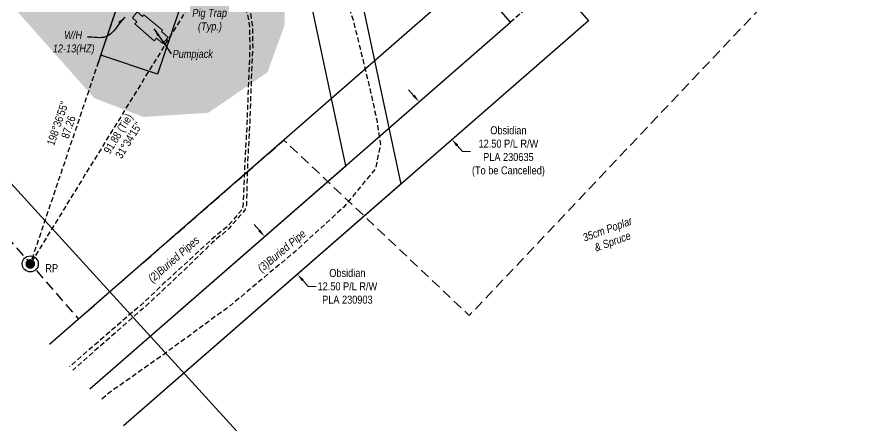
# Model space of a CAD drawing. Extents: x 623995 to 631000, y 5840139 to 5844688.
# Drawn here: x 626661 to 627731, y 5840367 to 5840883 of the extents above; entities that cross this region are included whole.
import ezdxf
from ezdxf.enums import TextEntityAlignment as Align

# ---------------------------------------------------------------- set-up
doc = ezdxf.new("R2010")
doc.units = 0
doc.header["$LTSCALE"] = 5
doc.header["$PDSIZE"] = 0.5
for name, pattern in [('foc-ACCESSROAD', [3.75, 2.5, -1.25]), ('foc-TIELINE', [1.875, 1.25, -0.625]), ('foc-TRAV', [1.875, 1.25, -0.625]), ('UG_PIPE', [1.875, 1.25, -0.625])]:
    doc.linetypes.add(name, pattern=pattern)
doc.layers.get('Defpoints').update_dxf_attribs({"color": 9})
for name, color, linetype in [('35', 37, 'Continuous'), ('AS-PIPE-UG', 44, 'UG_PIPE'), ('AS-PIPE-UG-T', 44, 'Continuous'), ('AS-ROADS', 254, 'Continuous'), ('C-RW', 13, 'Continuous'), ('C-WS', 13, 'foc-ACCESSROAD'), ('C-WS-S', 13, 'Continuous'), ('F-RW', 190, 'Continuous'), ('L-BD', 7, 'Continuous'), ('L-MON', 1, 'Continuous'), ('L-TIE', 7, 'foc-TIELINE'), ('L-TRAV', 7, 'foc-TRAV')]:
    doc.layers.add(name, color=color, linetype=linetype)
for name, color, linetype, lineweight in [('AS-GENERAL', 48, 'Continuous', 18), ('C-RW-T', 13, 'Continuous', 9), ('T-TEXT', 48, 'Continuous', 18)]:
    doc.layers.add(name, color=color, linetype=linetype, lineweight=lineweight)
doc.styles.add('80', font='ARIALN.TTF', dxfattribs={"height": 10})
doc.styles.add('80CG', font='ARIALN.TTF', dxfattribs={"height": 10})
doc.styles.add('80L', font='ARIALN.TTF', dxfattribs={"height": 10})
doc.dimstyles.new('Compass 5 000', dxfattribs={"dimscale": 5, "dimtxt": 9, "dimasz": 2, "dimexe": 0.2, "dimexo": 0.0625, "dimgap": 0.5, "dimtad": 0, "dimtih": 1, "dimtoh": 1, "dimzin": 0, "dimdsep": 46, "dimtxsty": '80CG', "dimcen": 0.1, "dimse1": 1, "dimse2": 1, "dimclrd": 256, "dimclrt": 256, "dimaunit": 1, "dimadec": 4, "dimazin": 0, "dimtfac": 0.06, "dimtofl": 0, "dimtmove": 0, "dimatfit": 1, "dimfxl": 0.2, "dimtolj": 1, "dimtzin": 0, "dimlwd": -1, "dimarcsym": 0})

# ---------------------------------------------------------------- blocks, each defined once
blk = doc.blocks.new('*D771')
at = {"layer": 'C-RW-T', "transparency": 16777216}
for p, q in [((627156.6, 5840785.2), (627150, 5840792.7)), ((627210.8, 5840723), (627217.4, 5840715.5)), ((627217.4, 5840715.5), (627227.4, 5840715.5))]:
    blk.add_line(p, q, dxfattribs=at)
for points in [[(627157.9, 5840786.3), (627155.4, 5840784.1), (627163.2, 5840777.6)], [(627212.1, 5840724.1), (627209.5, 5840721.9), (627204.2, 5840730.5)]]:
    blk.add_solid(points, dxfattribs=at)
at = {"layer": 'Defpoints', "color": 0, "transparency": 16777216}
for p in [(627204.2, 5840730.5), (626996.3, 5840632.2), (627037.4, 5840585.1)]:
    blk.add_point(p, dxfattribs=at)
at = {"layer": 'C-RW-T', "transparency": 16777216, "insert": (627274.7, 5840715.5), "char_height": 10, "attachment_point": 5, "style": '80CG'}
blk.add_mtext('\\A1;Obsidian\\P12.50 P/L R/W\\PPLA 230635\\P(To be Cancelled)', dxfattribs=at)
blk = doc.blocks.new('*U778')
at = {"layer": '35', "color": 3}
blk.add_circle((0, 0), 10, dxfattribs=at)
at = {"layer": '35', "color": 3, "style": '80'}
blk.add_attdef('RP_001', (18.8, -10.3), '', height=10, dxfattribs=at)
blk = doc.blocks.new('fdia')
at = {"color": 255, "const_width": 1}
blk.add_lwpolyline([(-0.5, 0, 1), (0.5, 0, 1)], format="xyb", close=True, dxfattribs=at)
blk = doc.blocks.new('Fdiaa')
blk.add_blockref('fdia', (0, 0))
blk = doc.blocks.new('fdib')
at = {"color": 1, "const_width": 1.6}
blk.add_lwpolyline([(-0.4, 0, 1), (0.4, 0, 1)], format="xyb", close=True, dxfattribs=at)
at = {"color": 1}
blk.add_circle((0, 0), 0.8, dxfattribs=at)
blk = doc.blocks.new('Fdibb')
blk.add_blockref('fdib', (0, 0))
blk = doc.blocks.new('fdicc')
for name in ['Fdibb', 'Fdiaa']:
    blk.add_blockref(name, (0, 0))
blk = doc.blocks.new('FDI')
blk.add_blockref('fdicc', (0, 0))
blk = doc.blocks.new('*D783')
at = {"layer": 'C-RW-T', "transparency": 16777216}
for p, q in [((626963.8, 5840616.9), (626957.2, 5840624.5)), ((627018, 5840554.8), (627024.6, 5840547.2)), ((627024.6, 5840547.2), (627034.6, 5840547.2))]:
    blk.add_line(p, q, dxfattribs=at)
for points in [[(626965, 5840618), (626962.5, 5840615.8), (626970.4, 5840609.4)], [(627019.3, 5840555.8), (627016.7, 5840553.7), (627011.4, 5840562.3)]]:
    blk.add_solid(points, dxfattribs=at)
at = {"layer": 'Defpoints', "color": 0, "transparency": 16777216}
for p in [(626979, 5840616.9), (627020, 5840569.8), (627011.4, 5840562.3)]:
    blk.add_point(p, dxfattribs=at)
at = {"layer": 'C-RW-T', "transparency": 16777216, "insert": (627073.7, 5840547.2), "char_height": 10, "attachment_point": 5, "style": '80CG'}
blk.add_mtext('\\A1;Obsidian\\P12.50 P/L R/W\\PPLA 230903', dxfattribs=at)

msp = doc.modelspace()

# ---------------------------------------------------------------- hatches: boundary and pattern name
at = {"layer": 'AS-ROADS'}
h = msp.add_hatch(color=256, dxfattribs=at)
h.dxf.hatch_style = 1
h.paths.add_polyline_path([(626585.278, 5841064.008), (626509.168, 5841004.258), (626543.118, 5840998.488), (626594.151, 5840968.759), (626649.901, 5840903.528), (626757.898, 5840782.014), (626819.245, 5840758.679), (626900.026, 5840763.805), (626973.882, 5840814.293), (626995.04, 5840872.558), (626998.226, 5840959.995), (626980.089, 5841021.44), (626944.599, 5841053.734), (626911.668, 5841063.481), (626894.878, 5841063.325), (626857.947, 5841054.54), (626816.719, 5841037.292), (626766.314, 5841020.365), (626708.147, 5841024.677), (626665.788, 5841037.044), (626652.331, 5841060.273), (626663.576, 5841128.961)])

# ---------------------------------------------------------------- linework, layer by layer
at = {"layer": 'AS-GENERAL', "flags": 128}
msp.add_lwpolyline([(626805.534, 5840882.251), (626811.449, 5840889.678), (626817.903, 5840884.15), (626819.525, 5840886.008), (626842.918, 5840866.865), (626841.757, 5840865.318), (626849.888, 5840857.984), (626843.489, 5840850.143), (626835.414, 5840857.071), (626832.596, 5840853.873), (626808.366, 5840874.809), (626810.703, 5840877.478)], close=True, dxfattribs=at)
at = {"layer": 'AS-PIPE-UG', "flags": 128}
for points in [[(626945.067, 5840999.362), (626965.115, 5840996.728), (627007.235, 5840998.777), (627043.007, 5840983.877), (627056.757, 5840947.621), (627080.788, 5840879.82), (627099.286, 5840804.483), (627110.462, 5840754.711), (627114.891, 5840724.357), (627108.573, 5840693.803), (627069.267, 5840646.26), (627007.56, 5840589.951), (626927.539, 5840523.1), (626844.844, 5840462.572), (626777.708, 5840415.309), (626765.372, 5840404.952)], [(626865.686, 5840971.352), (626883.745, 5840958.152), (626913.239, 5840931.466), (626944.633, 5840901.557), (626952.555, 5840889.557), (626955.169, 5840871.403), (626955.514, 5840844.903), (626954.204, 5840816.163), (626953.309, 5840794.891), (626951.75, 5840751.007), (626948.961, 5840699.161), (626947.707, 5840649.164), (626945.697, 5840642.212), (626925.879, 5840619.53), (626905.142, 5840601.777), (626872.589, 5840570.063), (626849.162, 5840547.886), (626825.551, 5840525.674), (626730.995, 5840442.672)], [(626866.036, 5840960.721), (626880.821, 5840949.155), (626909.34, 5840925.069), (626941.509, 5840898.134), (626948.721, 5840887.887), (626951.545, 5840871.278), (626951.865, 5840845.368), (626950.855, 5840815.734), (626949.841, 5840793.902), (626948.321, 5840751.172), (626945.477, 5840697.342), (626943.618, 5840650.364), (626942.363, 5840643.296), (626924.265, 5840622.244), (626902.608, 5840604.451), (626869.11, 5840573.447), (626845.074, 5840551.405), (626821.183, 5840528.473), (626726.985, 5840447.072)]]:
    msp.add_lwpolyline(points, dxfattribs=at)
at = {"layer": 'C-RW', "flags": 128}
for points in [[(627476.617, 5841685.259), (626940.118, 5841118.372), (626836.828, 5840811.959), (626765.783, 5840835.908), (626874.337, 5841157.938), (627421.803, 5841736.411)], [(627476.768, 5841685.118), (627048.944, 5841233.122), (627053.696, 5841057.693), (627190.321, 5840900.639), (626701.811, 5840474.696)], [(626839.667, 5840495.47), (627277.185, 5840876.961), (627102.885, 5841077.063), (627099.131, 5841213.462), (627511.99, 5841649.646)], [(626752.314, 5840419.281), (627277.118, 5840876.854), (627108.685, 5841070.185), (627165.325, 5841119.305), (627374.675, 5840878.796), (626794.393, 5840373.109)], [(626752.314, 5840419.281), (627071.682, 5840697.735), (627018.499, 5840948), (626909.041, 5840962.966), (626919.194, 5841037.22), (627067.703, 5841016.915), (627140.406, 5840674.795), (626794.393, 5840373.109)]]:
    msp.add_lwpolyline(points, dxfattribs=at)
at = {"layer": 'C-WS', "flags": 128}
msp.add_lwpolyline([(626706.138, 5841108.019), (626449.909, 5840837.278), (626738.239, 5840506.452), (626994.5, 5840729.795), (627225.868, 5840510.823), (627730.909, 5841044.458), (627222.721, 5841525.416), (626922.332, 5841208.024)], close=True, dxfattribs=at)
at = {"layer": 'F-RW', "flags": 128}
msp.add_lwpolyline([(626052.139, 5841335.964), (626134.435, 5841245.659), (626184.944, 5841190.233), (626396.783, 5840957.784), (626777.69, 5840539.838), (626828.207, 5840484.41), (626935.365, 5840366.838)], dxfattribs=at)
at = {"layer": 'L-TIE'}
for p, q in [((626918.383, 5840966.595), (626677.94, 5840575.315)), ((627277.095, 5840876.882), (627296.006, 5840893.403))]:
    msp.add_line(p, q, dxfattribs=at)
at = {"layer": 'L-TRAV'}
for p, q in [((626796.654, 5840927.487), (626761.517, 5840823.25)), ((626765.783, 5840835.908), (626677.94, 5840575.315))]:
    msp.add_line(p, q, dxfattribs=at)

# ---------------------------------------------------------------- block references
at = {"layer": 'C-WS-S', "xscale": 0.99963597, "yscale": 0.99963597, "zscale": 0.99963597}
msp.add_blockref('*U778', (626677.883, 5840575.209), dxfattribs=at).add_auto_attribs({'RP_001': 'RP'})
at = {"layer": 'L-MON', "xscale": 4.998179850000005, "yscale": 4.998179850000005, "zscale": 4.998179850000005}
msp.add_blockref('FDI', (626677.883, 5840575.209), dxfattribs=at)

# ---------------------------------------------------------------- texts
at = {"layer": 'AS-PIPE-UG-T', "char_height": 9.99636, "attachment_point": 1, "style": '80L'}
for s, width, insert, rotation in [('\\pi4.79;{\\fArial Narrow|b0|i1|c0|p34;(2)Buried Pipes}', 87.50519, (626820.266, 5840555.756), 41.08591), ('\\pi0.53412;{\\fArial Narrow|b0|i1|c0|p34;(3)Buried Pipe}', 73.00657, (626959.91, 5840571.523), 39.875901)]:
    msp.add_mtext_dynamic_manual_height_columns(s, width=width, gutter_width=100, heights=[0], dxfattribs=dict(at, insert=insert, rotation=rotation))
at = {"layer": 'C-WS-S', "insert": (626705.071, 5840865.834), "char_height": 9.99636, "attachment_point": 1, "style": '80L'}
msp.add_mtext_dynamic_manual_height_columns('\\pi15.208;{\\fArial Narrow|b0|i1|c0|p34;W/H\\P\\pi0.89892;12-13(HZ)}', width=51.60917, gutter_width=100, heights=[0], dxfattribs=at)
at = {"layer": 'Defpoints', "insert": (627332.86, 5840600.12), "char_height": 9.99636, "attachment_point": 1, "rotation": 20, "style": '80L'}
msp.add_mtext_dynamic_manual_height_columns('\\pi35.61;{\\fArial Narrow|b0|i1|c0|p34;35cm Poplar \\P\\pi44.979;& Spruce}', width=135.87531, gutter_width=100, heights=[0], dxfattribs=at)
at = {"layer": 'L-BD', "style": '80L'}
for s, height, rotation, p in [("198°36'55''", 9.99636, 71.3688, (626711.947, 5840750.554)), ('87.26', 9.9964, 71.3688, (626725.445, 5840746.003)), ('91.88 (Tie)', 9.99636, 58.43, (626788.547, 5840737.164)), ("31°34'15''", 9.9964, 58.43, (626800.684, 5840729.707))]:
    msp.add_text(s, height=height, rotation=rotation, dxfattribs=at).set_placement(p, align=Align.MIDDLE)
at = {"layer": 'T-TEXT', "char_height": 9.99636, "attachment_point": 1, "style": '80L'}
for s, width, insert in [('\\pi0.32614;{\\fArial Narrow|b0|i1|c0|p34;Pig Trap\\P\\pi7.4313;(Typ.)}', 43.13341, (626879.789, 5840893.482)), ('\\pi0.32614;{\\fArial Narrow|b0|i1|c0|p34;Pumpjack}', 50.98866, (626855.16, 5840842.348))]:
    msp.add_mtext_dynamic_manual_height_columns(s, width=width, gutter_width=100, heights=[0], dxfattribs=dict(at, insert=insert))

# ---------------------------------------------------------------- dimensions: what is measured, and where the dimension line sits
at = {"layer": 'C-RW-T'}
dim = msp.add_linear_dim(base=(627204.234, 5840730.531), p1=(626996.313, 5840632.17), p2=(627037.366, 5840585.074), angle=311.078277, text='Obsidian\\P12.50 P/L R/W\\PPLA 230635\\P(To be Cancelled)', dimstyle='Compass 5 000', dxfattribs=at)
dim.commit()
dim.dimension.update_dxf_attribs({"geometry": '*D771', "text_midpoint": (627274.709, 5840715.455), "dimtype": 161})
dim = msp.add_aligned_dim(p1=(626978.977, 5840616.907), p2=(627020.048, 5840569.809), distance=-11.441, text='Obsidian\\P12.50 P/L R/W\\PPLA 230903', dimstyle='Compass 5 000', dxfattribs=at)
dim.commit()
dim.dimension.update_dxf_attribs({"geometry": '*D783', "text_midpoint": (627073.655, 5840547.215)})

# ---------------------------------------------------------------- leaders
at = {"layer": 'C-WS-S', "path_type": 1}
msp.add_leader([(626795.727, 5840883.161), (626771.872, 5840858.665), (626749.455, 5840858.217)], dimstyle='Compass 5 000', override={"dimgap": 0.5, "dimtad": 0}, dxfattribs=at)
at = {"layer": 'T-TEXT', "path_type": 1}
msp.add_leader([(626832.3, 5840868.62), (626853.731, 5840837.493)], dimstyle='Compass 5 000', override={"dimgap": 0.5, "dimtad": 0}, dxfattribs=at)

doc.saveas('drawing.dxf')
